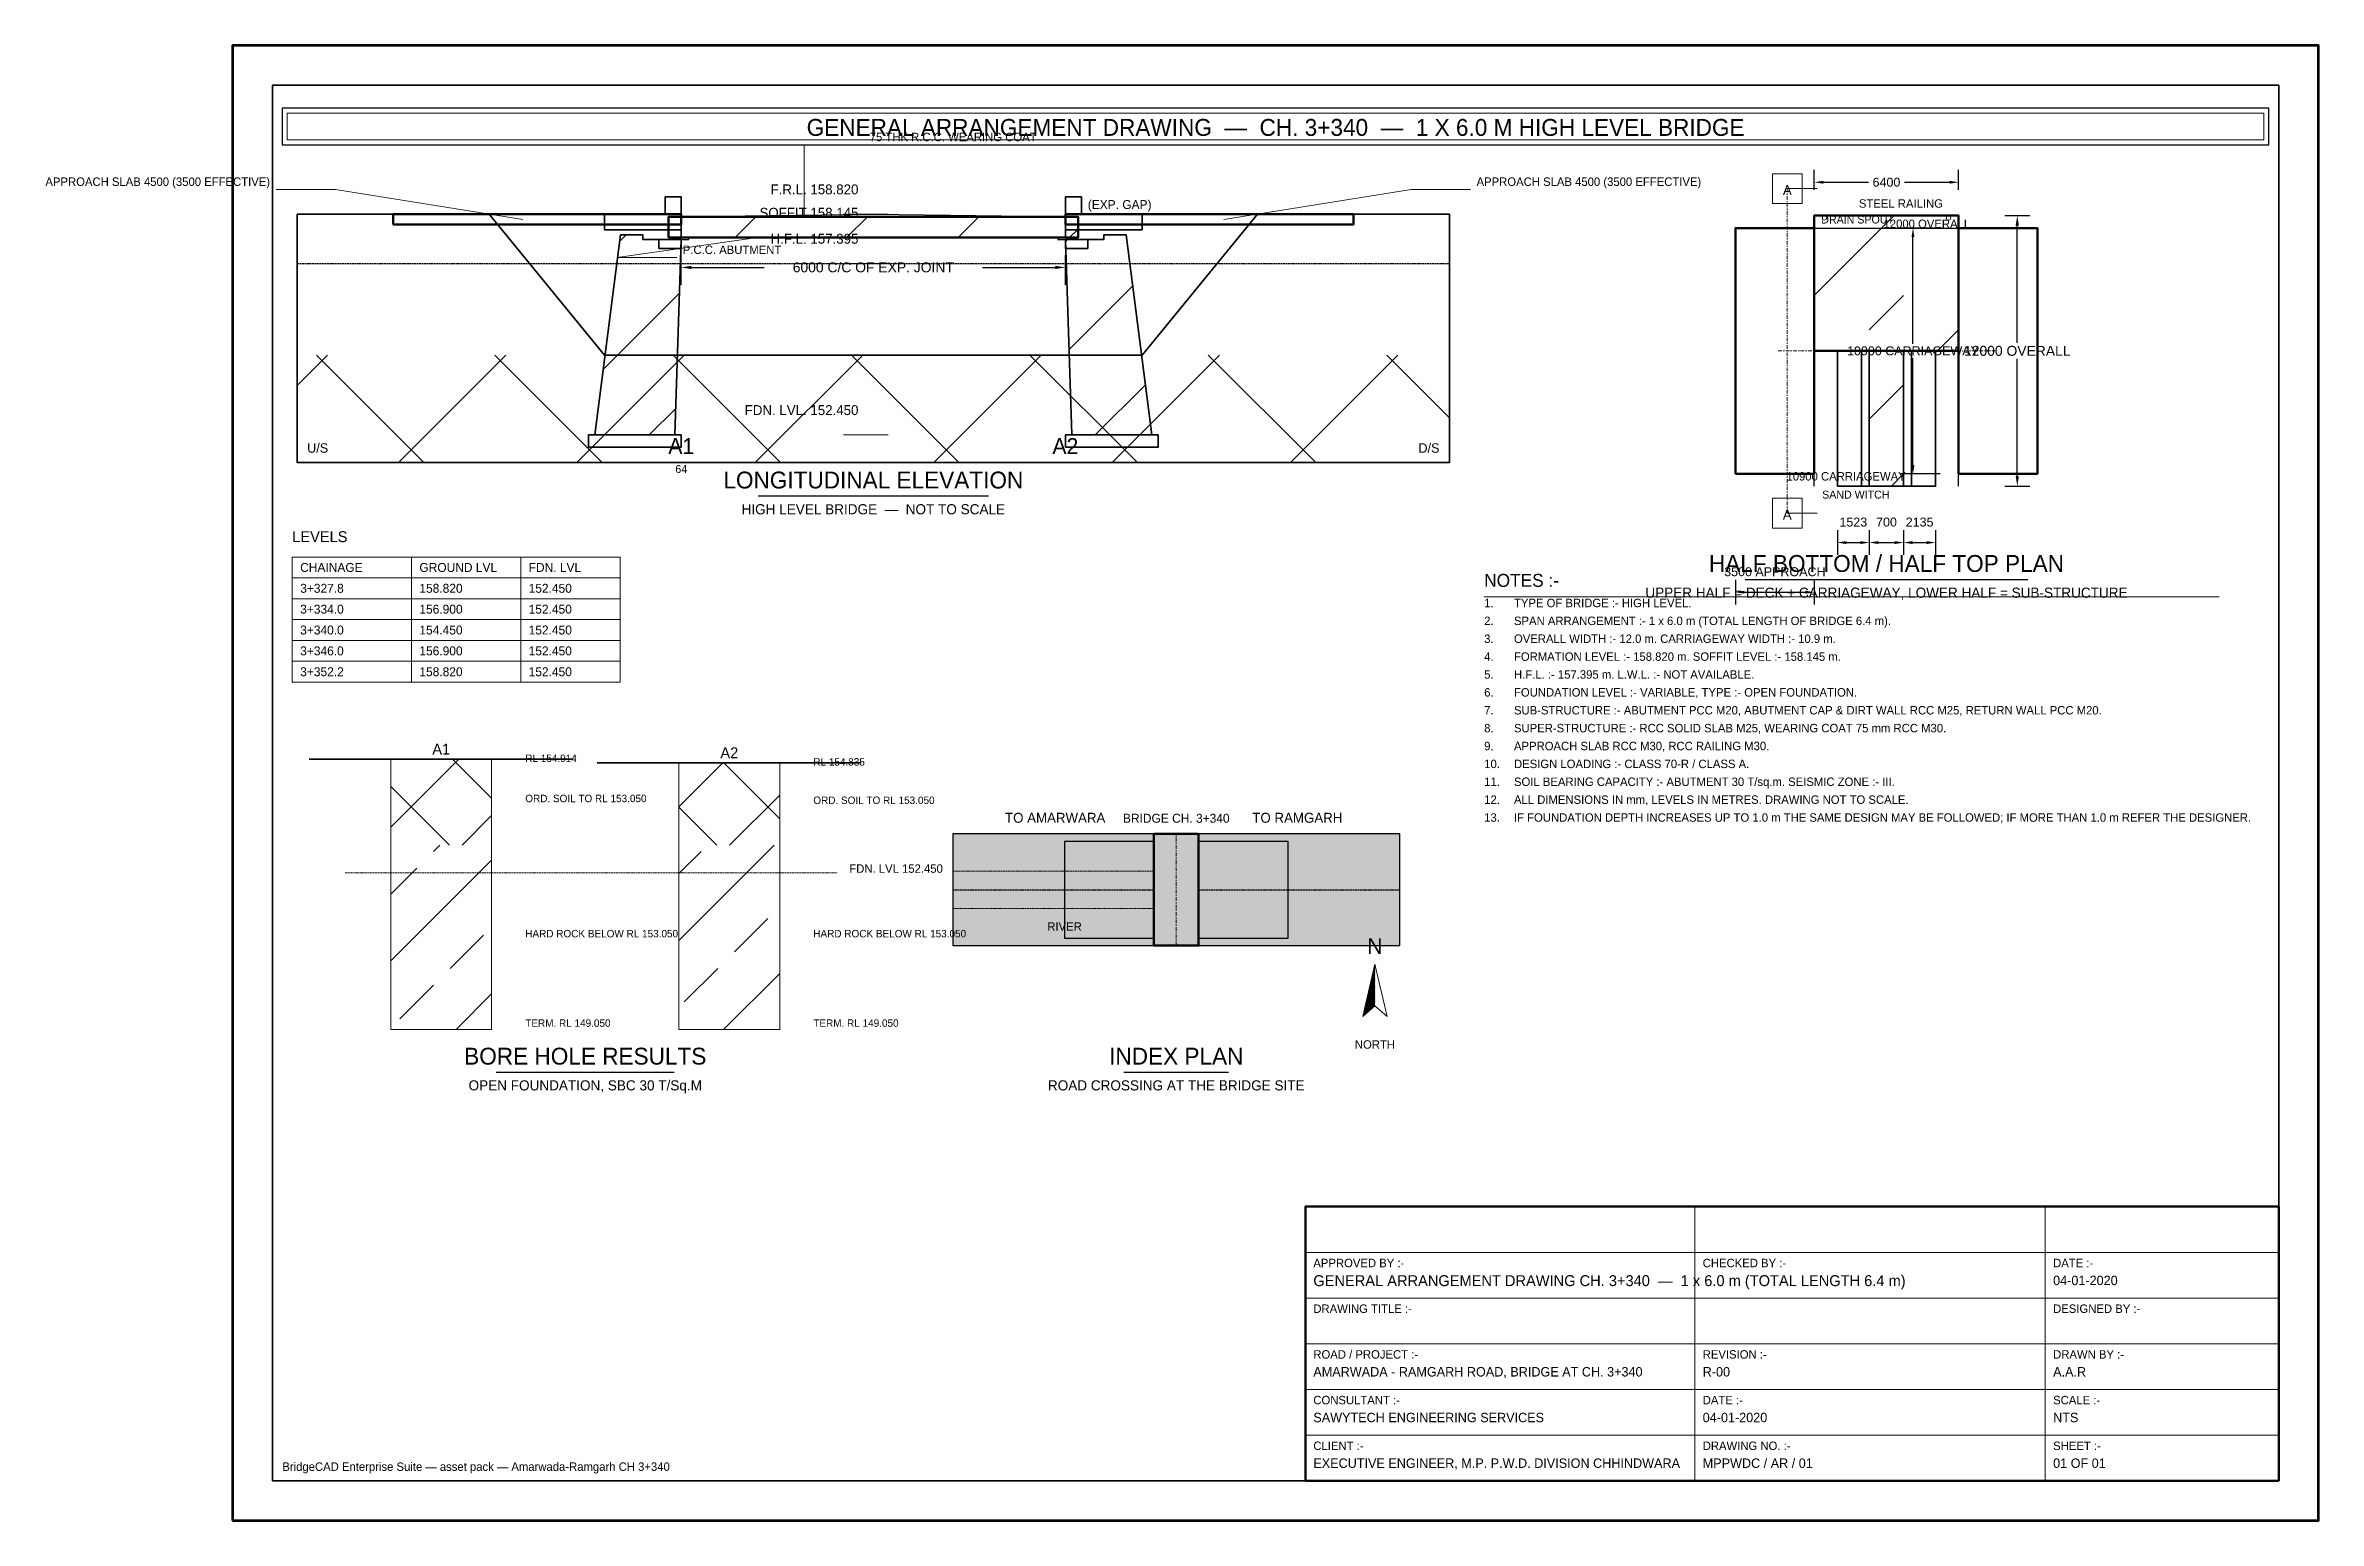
# Model space of a CAD drawing. Header units: metres. Extents: x -38 to 420, y 0 to 297.
import ezdxf
from ezdxf.enums import TextEntityAlignment as Align

# ---------------------------------------------------------------- set-up
doc = ezdxf.new("R2010")
doc.units = ezdxf.units.M
doc.linetypes.add('CENTER', pattern=[1.5, 0.75, -0.25, 0.25, -0.25])
doc.linetypes.add('DASHED', pattern=[0.5, 0.375, -0.125])
for name, color, linetype, lineweight in [('BORDER-INNER', 7, 'Continuous', 35), ('BORDER-OUTER', 7, 'Continuous', 70), ('CIVIL-GROUND', 3, 'Continuous', 35), ('CIVIL-HFL', 5, 'DASHED', 25), ('CIVIL-LWL', 4, 'DASHED', 18), ('CIVIL-ROAD', 7, 'Continuous', 25), ('DIM-LEADER', 3, 'Continuous', 18), ('DIM-LEVEL', 3, 'Continuous', 18), ('DIM-LINEAR', 3, 'Continuous', 18), ('FOUND-OPEN', 2, 'Continuous', 35), ('FOUND-SOIL', 34, 'Continuous', 18), ('STRUC-CENTRE', 6, 'CENTER', 18), ('STRUC-HATCHING', 8, 'Continuous', 18), ('SUB-ABUT', 3, 'Continuous', 35), ('SUB-BEARING', 5, 'Continuous', 25), ('SUB-DIRT-WALL', 3, 'Continuous', 35), ('SUB-EXPJOINT', 6, 'Continuous', 25), ('SUPER-DECK', 2, 'Continuous', 50), ('SUPER-DRAINAGE', 4, 'Continuous', 18), ('SUPER-KERB', 7, 'Continuous', 25), ('SUPER-WEARING', 8, 'Continuous', 25), ('SYM-NORTHARROW', 7, 'Continuous', 18), ('SYM-SECTIONMARK', 1, 'Continuous', 18), ('TABL', 7, 'Continuous', 18), ('TEXT-GENERAL', 7, 'Continuous', 18), ('TEXT-HEADER', 7, 'Continuous', 25), ('TEXT-LEVEL', 5, 'Continuous', 18), ('TEXT-SPEC', 7, 'Continuous', 13), ('TEXT-TITLE', 7, 'Continuous', 25), ('TITLEBLK-BOX', 7, 'Continuous', 50), ('TITLEBLK-TEXT', 7, 'Continuous', 18)]:
    doc.layers.add(name, color=color, linetype=linetype, lineweight=lineweight)
doc.styles.add('BRIDGE_STD', font='Arial.ttf')
doc.dimstyles.new('pmb100', dxfattribs={"dimtxt": 2.5, "dimasz": 0.9375, "dimexe": 2.5, "dimexo": 2.5, "dimtad": 0, "dimtih": 1, "dimdec": 0, "dimtxsty": 'BRIDGE_STD', "dimcen": 2.5, "dimazin": 3, "dimtfac": 1, "dimtmove": 0, "dimatfit": 3})

msp = doc.modelspace()

# ---------------------------------------------------------------- hatches: boundary and pattern name
at = {"layer": 'CIVIL-ROAD'}
h = msp.add_hatch(color=9, dxfattribs=at)
h.dxf.hatch_style = 1
h.paths.add_polyline_path([(145, 115.75), (235, 115.75), (235, 138.25), (145, 138.25)])
at = {"layer": 'FOUND-SOIL'}
h = msp.add_hatch(dxfattribs=at)
h.set_pattern_fill('ANSI37', scale=8)
h.paths.add_polyline_path([(13, 213), (245, 213), (245, 234.63), (13, 234.63)])
h = msp.add_hatch(dxfattribs=at)
h.set_pattern_fill('ANSI37', scale=4)
h.paths.add_polyline_path([(31.85, 135.99), (52.15, 135.99), (52.15, 153.29), (31.85, 153.29)])
h = msp.add_hatch(dxfattribs=at)
h.set_pattern_fill('ANSI37', scale=4)
h.paths.add_polyline_path([(89.85, 135.99), (110.15, 135.99), (110.15, 152.55), (89.85, 152.55)])
h = msp.add_hatch(dxfattribs=at)
h.set_pattern_fill('ANSI33', scale=3)
h.paths.add_polyline_path([(31.85, 98.86), (52.15, 98.86), (52.15, 135.99), (31.85, 135.99)])
h = msp.add_hatch(dxfattribs=at)
h.set_pattern_fill('ANSI33', scale=3)
h.paths.add_polyline_path([(89.85, 98.86), (110.15, 98.86), (110.15, 135.99), (89.85, 135.99)])
at = {"layer": 'STRUC-HATCHING'}
h = msp.add_hatch(dxfattribs=at)
h.set_pattern_fill('ANSI31', scale=5)
h.paths.add_polyline_path([(87.76, 258.31), (170.24, 258.31), (170.24, 262.5), (87.76, 262.5)])
h = msp.add_hatch(dxfattribs=at)
h.set_pattern_fill('ANSI31', scale=8)
h.paths.add_polyline_path([(318.47, 235.5), (347.53, 235.5), (347.53, 262.74), (318.47, 262.74)])
h = msp.add_hatch(dxfattribs=at)
h.set_pattern_fill('ANSI31', scale=4)
h.paths.add_polyline_path([(329.54, 208.26), (336.46, 208.26), (336.46, 262.74), (329.54, 262.74)])
h = msp.add_hatch(dxfattribs=at)
h.set_pattern_fill('ANSI31', scale=5)
h.paths.add_polyline_path([(90.33, 257.9), (82.6, 257.9), (82.6, 258.84), (78.09, 258.84), (72.93, 218.58), (89.04, 218.58)])
h = msp.add_hatch(dxfattribs=at)
h.set_pattern_fill('ANSI31', scale=5)
h.paths.add_polyline_path([(167.67, 257.9), (175.4, 257.9), (175.4, 258.84), (179.91, 258.84), (185.07, 218.58), (168.96, 218.58)])
at = {"layer": 'SYM-NORTHARROW'}
h = msp.add_hatch(dxfattribs=at)
h.set_pattern_fill('SOLID')
h.paths.add_polyline_path([(230, 112), (227.55, 101.5), (230, 103.6)])

# ---------------------------------------------------------------- linework, layer by layer
at = {"layer": 'BORDER-INNER', "lineweight": 35}
msp.add_lwpolyline([(8, 8), (412, 8), (412, 289), (8, 289), (8, 8)], dxfattribs=at)
at = {"layer": 'BORDER-INNER', "lineweight": 25}
msp.add_lwpolyline([(10, 277), (410, 277), (410, 284.4), (10, 284.4), (10, 277)], dxfattribs=at)
at = {"layer": 'BORDER-INNER', "lineweight": 9}
msp.add_lwpolyline([(11, 278), (409, 278), (409, 283.4), (11, 283.4), (11, 278)], dxfattribs=at)
at = {"layer": 'BORDER-OUTER', "lineweight": 60}
msp.add_lwpolyline([(0, 0), (420, 0), (420, 297), (0, 297), (0, 0)], dxfattribs=at)
at = {"layer": 'CIVIL-GROUND'}
for p, q in [((15.42, 153.29), (68.58, 153.29)), ((73.42, 152.55), (126.58, 152.55))]:
    msp.add_line(p, q, dxfattribs=at)
msp.add_lwpolyline([(13, 263.02), (51.67, 263.02), (74.87, 234.63), (183.13, 234.63), (206.33, 263.02), (245, 263.02), (245, 213), (13, 213), (13, 263.02)], dxfattribs=at)
at = {"layer": 'CIVIL-HFL', "color": 5, "linetype": 'DASHED'}
msp.add_line((13, 253.08), (245, 253.08), dxfattribs=at)
at = {"layer": 'CIVIL-HFL'}
for p, q in [((145, 127), (185.5, 127)), ((194.5, 127), (235, 127))]:
    msp.add_line(p, q, dxfattribs=at)
at = {"layer": 'CIVIL-LWL'}
msp.add_lwpolyline([(145, 123.25), (185.5, 123.25), (185.5, 130.75), (145, 130.75)], dxfattribs=at)
at = {"layer": 'CIVIL-ROAD', "color": 8}
msp.add_lwpolyline([(145, 115.75), (235, 115.75), (235, 138.25), (145, 138.25), (145, 115.75)], dxfattribs=at)
at = {"layer": 'CIVIL-ROAD'}
for points in [[(167.5, 117.25), (185.5, 117.25), (185.5, 136.75), (167.5, 136.75), (167.5, 117.25)], [(194.5, 117.25), (212.5, 117.25), (212.5, 136.75), (194.5, 136.75), (194.5, 117.25)]]:
    msp.add_lwpolyline(points, dxfattribs=at)
at = {"layer": 'DIM-LEADER', "lineweight": 9}
for p, q in [((115.08, 262.88), (115.08, 277.02)), ((115.08, 277.02), (127.08, 277.02)), ((20.73, 268.02), (8.73, 268.02)), ((58.43, 261.98), (20.73, 268.02)), ((199.57, 261.98), (237.27, 268.02)), ((237.27, 268.02), (249.27, 268.02)), ((104.25, 258.1), (77.44, 254.31)), ((77.44, 254.31), (89.44, 254.31))]:
    msp.add_line(p, q, dxfattribs=at)
at = {"layer": 'DIM-LEVEL'}
for p, q in [((129, 263.02), (123, 263.02)), ((126, 263.02), (132, 263.02)), ((129, 258.31), (123, 258.31)), ((126, 258.31), (132, 258.31)), ((129, 253.08), (123, 253.08)), ((126, 253.08), (132, 253.08)), ((129, 218.58), (123, 218.58)), ((126, 218.58), (132, 218.58))]:
    msp.add_line(p, q, dxfattribs=at)
at = {"layer": 'DIM-LEVEL', "linetype": 'DASHED'}
msp.add_line((22.67, 130.42), (121.75, 130.42), dxfattribs=at)
at = {"layer": 'FOUND-OPEN'}
for points in [[(71.64, 216.14), (90.33, 216.14), (90.33, 218.58), (71.64, 218.58), (71.64, 216.14)], [(167.67, 216.14), (186.36, 216.14), (186.36, 218.58), (167.67, 218.58), (167.67, 216.14)]]:
    msp.add_lwpolyline(points, dxfattribs=at)
at = {"layer": 'FOUND-SOIL'}
for points in [[(31.85, 98.86), (52.15, 98.86), (52.15, 153.29), (31.85, 153.29), (31.85, 98.86)], [(89.85, 98.86), (110.15, 98.86), (110.15, 152.55), (89.85, 152.55), (89.85, 98.86)]]:
    msp.add_lwpolyline(points, dxfattribs=at)
at = {"layer": 'STRUC-CENTRE', "linetype": 'CENTER'}
for p, q in [((311.21, 235.5), (354.79, 235.5)), ((190, 115.75), (190, 138.25))]:
    msp.add_line(p, q, dxfattribs=at)
at = {"layer": 'SUB-ABUT'}
for points in [[(74.87, 259.88), (90.33, 259.88), (90.33, 263.02), (74.87, 263.02), (74.87, 259.88)], [(167.67, 259.88), (183.13, 259.88), (183.13, 263.02), (167.67, 263.02), (167.67, 259.88)], [(90.33, 257.9), (82.6, 257.9), (82.6, 258.84), (78.09, 258.84), (72.93, 218.58), (89.04, 218.58), (90.33, 257.9)], [(85.82, 256.15), (90.33, 256.15), (90.33, 257.9), (85.82, 257.9), (85.82, 256.15)], [(167.67, 257.9), (175.4, 257.9), (175.4, 258.84), (179.91, 258.84), (185.07, 218.58), (168.96, 218.58), (167.67, 257.9)], [(167.67, 256.15), (172.18, 256.15), (172.18, 257.9), (167.67, 257.9), (167.67, 256.15)], [(323.11, 208.26), (342.89, 208.26), (342.89, 235.5), (323.11, 235.5), (323.11, 208.26)], [(327.95, 208.26), (338.05, 208.26), (338.05, 235.5), (327.95, 235.5), (327.95, 208.26)], [(329.54, 208.26), (336.46, 208.26), (336.46, 235.5), (329.54, 235.5), (329.54, 208.26)]]:
    msp.add_lwpolyline(points, dxfattribs=at)
at = {"layer": 'SUB-BEARING', "color": 2}
for points in [[(88.79, 257.9), (91.88, 257.9), (91.88, 258.31), (88.79, 258.31), (88.79, 257.9)], [(166.12, 257.9), (169.21, 257.9), (169.21, 258.31), (166.12, 258.31), (166.12, 257.9)]]:
    msp.add_lwpolyline(points, dxfattribs=at)
at = {"layer": 'SUB-DIRT-WALL'}
for points in [[(87.11, 263.02), (90.33, 263.02), (90.33, 266.51), (87.11, 266.51), (87.11, 263.02)], [(167.67, 263.02), (170.89, 263.02), (170.89, 266.51), (167.67, 266.51), (167.67, 263.02)]]:
    msp.add_lwpolyline(points, dxfattribs=at)
at = {"layer": 'SUB-EXPJOINT', "color": 1, "lineweight": 35}
for p, q in [((90.33, 258.31), (90.33, 263.02)), ((167.67, 258.31), (167.67, 263.02))]:
    msp.add_line(p, q, dxfattribs=at)
at = {"layer": 'SUB-EXPJOINT', "color": 1, "lineweight": 25}
for p, q in [((318.47, 208.26), (318.47, 262.74)), ((347.53, 208.26), (347.53, 262.74))]:
    msp.add_line(p, q, dxfattribs=at)
at = {"layer": 'SUPER-DECK', "color": 9}
for points in [[(32.33, 260.93), (90.33, 260.93), (90.33, 263.02), (32.33, 263.02), (32.33, 260.93)], [(167.67, 260.93), (225.67, 260.93), (225.67, 263.02), (167.67, 263.02), (167.67, 260.93)]]:
    msp.add_lwpolyline(points, dxfattribs=at)
at = {"layer": 'SUPER-DECK'}
for points in [[(87.76, 258.31), (170.24, 258.31), (170.24, 262.5), (87.76, 262.5), (87.76, 258.31)], [(318.47, 235.5), (347.53, 235.5), (347.53, 262.74), (318.47, 262.74), (318.47, 235.5)], [(185.5, 115.75), (194.5, 115.75), (194.5, 138.25), (185.5, 138.25), (185.5, 115.75)]]:
    msp.add_lwpolyline(points, dxfattribs=at)
at = {"layer": 'SUPER-DECK', "color": 8}
for points in [[(302.59, 210.76), (318.47, 210.76), (318.47, 260.24), (302.59, 260.24), (302.59, 210.76)], [(347.53, 210.76), (363.41, 210.76), (363.41, 260.24), (347.53, 260.24), (347.53, 210.76)]]:
    msp.add_lwpolyline(points, dxfattribs=at)
at = {"layer": 'SUPER-DRAINAGE', "color": 5}
for centre in [(320.52, 262.28), (345.48, 262.28)]:
    msp.add_circle(centre, 0.454, dxfattribs=at)
at = {"layer": 'SUPER-KERB'}
msp.add_lwpolyline([(318.47, 260.24), (347.53, 260.24), (347.53, 262.74), (318.47, 262.74), (318.47, 260.24)], dxfattribs=at)
at = {"layer": 'SUPER-WEARING'}
for points in [[(87.76, 262.5), (129, 263.02), (170.24, 262.5)], [(87.76, 262.5), (129, 263.02), (170.24, 262.5), (170.24, 262.5), (87.76, 262.5)]]:
    msp.add_lwpolyline(points, dxfattribs=at)
at = {"layer": 'SYM-NORTHARROW'}
msp.add_lwpolyline([(230, 112), (227.55, 101.5), (230, 103.6), (232.45, 101.5), (230, 112)], dxfattribs=at)
at = {"layer": 'SYM-SECTIONMARK', "linetype": 'CENTER'}
msp.add_line((313.03, 268.18), (313.03, 202.82), dxfattribs=at)
at = {"layer": 'SYM-SECTIONMARK'}
for p, q in [((313.03, 268.18), (319.03, 268.18)), ((313.03, 202.82), (319.03, 202.82))]:
    msp.add_line(p, q, dxfattribs=at)
at = {"layer": 'SYM-SECTIONMARK', "lineweight": 13}
for points in [[(310.03, 265.18), (316.03, 265.18), (316.03, 271.18), (310.03, 271.18), (310.03, 265.18)], [(310.03, 199.82), (316.03, 199.82), (316.03, 205.82), (310.03, 205.82), (310.03, 199.82)]]:
    msp.add_lwpolyline(points, dxfattribs=at)
at = {"layer": 'TABL', "lineweight": 9}
for p, q in [((36, 189.8), (36, 194)), ((58, 189.8), (58, 194)), ((12, 189.8), (78, 189.8)), ((36, 185.6), (36, 189.8)), ((58, 185.6), (58, 189.8)), ((12, 185.6), (78, 185.6)), ((36, 181.4), (36, 185.6)), ((58, 181.4), (58, 185.6)), ((12, 181.4), (78, 181.4)), ((36, 177.2), (36, 181.4)), ((58, 177.2), (58, 181.4)), ((12, 177.2), (78, 177.2)), ((36, 173), (36, 177.2)), ((58, 173), (58, 177.2)), ((12, 173), (78, 173)), ((36, 168.8), (36, 173)), ((58, 168.8), (58, 173))]:
    msp.add_line(p, q, dxfattribs=at)
at = {"layer": 'TABL', "lineweight": 18}
msp.add_lwpolyline([(12, 168.8), (78, 168.8), (78, 194), (12, 194), (12, 168.8)], dxfattribs=at)
at = {"layer": 'TEXT-HEADER', "lineweight": 9}
msp.add_line((252, 186), (400, 186), dxfattribs=at)
at = {"layer": 'TEXT-TITLE'}
for p, q in [((105.81, 206.3), (152.19, 206.3)), ((304.54, 189.5), (361.46, 189.5)), ((53.08, 90.3), (88.92, 90.3)), ((179.46, 90.3), (200.54, 90.3))]:
    msp.add_line(p, q, dxfattribs=at)
at = {"layer": 'TITLEBLK-BOX', "lineweight": 18}
for p, q in [((294.4, 8), (294.4, 63.2)), ((364.96, 8), (364.96, 63.2)), ((216, 54), (412, 54)), ((216, 44.8), (412, 44.8)), ((216, 35.6), (412, 35.6)), ((216, 26.4), (412, 26.4)), ((216, 17.2), (412, 17.2))]:
    msp.add_line(p, q, dxfattribs=at)
at = {"layer": 'TITLEBLK-BOX', "lineweight": 50}
msp.add_lwpolyline([(216, 8), (412, 8), (412, 63.2), (216, 63.2), (216, 8)], dxfattribs=at)

# ---------------------------------------------------------------- texts
at = {"layer": 'SYM-NORTHARROW'}
msp.add_text('N', height=3.15, dxfattribs=at).set_placement((230, 114.1), align=Align.CENTER)
at = {"layer": 'TEXT-GENERAL'}
for s, height, p in [('3+327.8', 1.8, (13.6, 186.8)), ('158.820', 1.8, (37.6, 186.8)), ('152.450', 1.8, (59.6, 186.8)), ('3+334.0', 1.8, (13.6, 182.6)), ('156.900', 1.8, (37.6, 182.6)), ('152.450', 1.8, (59.6, 182.6)), ('TYPE OF BRIDGE :- HIGH LEVEL.', 1.7, (258, 183.9)), ('3+340.0', 1.8, (13.6, 178.4)), ('154.450', 1.8, (37.6, 178.4)), ('152.450', 1.8, (59.6, 178.4)), ('SPAN ARRANGEMENT :- 1 x 6.0 m (TOTAL LENGTH OF BRIDGE 6.4 m).', 1.7, (258, 180.3)), ('3+346.0', 1.8, (13.6, 174.2)), ('156.900', 1.8, (37.6, 174.2)), ('152.450', 1.8, (59.6, 174.2)), ('OVERALL WIDTH :- 12.0 m. CARRIAGEWAY WIDTH :- 10.9 m.', 1.7, (258, 176.7)), ('FORMATION LEVEL :- 158.820 m. SOFFIT LEVEL :- 158.145 m.', 1.7, (258, 173.1)), ('3+352.2', 1.8, (13.6, 170)), ('158.820', 1.8, (37.6, 170)), ('152.450', 1.8, (59.6, 170)), ('H.F.L. :- 157.395 m. L.W.L. :- NOT AVAILABLE.', 1.7, (258, 169.5)), ('FOUNDATION LEVEL :- VARIABLE, TYPE :- OPEN FOUNDATION.', 1.7, (258, 165.9)), ('SUB-STRUCTURE :- ABUTMENT PCC M20, ABUTMENT CAP & DIRT WALL RCC M25, RETURN WALL PCC M20.', 1.7, (258, 162.3)), ('SUPER-STRUCTURE :- RCC SOLID SLAB M25, WEARING COAT 75 mm RCC M30.', 1.7, (258, 158.7)), ('APPROACH SLAB RCC M30, RCC RAILING M30.', 1.7, (258, 155.1)), ('DESIGN LOADING :- CLASS 70-R / CLASS A.', 1.7, (258, 151.5)), ('SOIL BEARING CAPACITY :- ABUTMENT 30 T/sq.m. SEISMIC ZONE :- III.', 1.7, (258, 147.9)), ('ALL DIMENSIONS IN mm, LEVELS IN METRES. DRAWING NOT TO SCALE.', 1.7, (258, 144.3)), ('IF FOUNDATION DEPTH INCREASES UP TO 1.0 m THE SAME DESIGN MAY BE FOLLOWED; IF MORE THAN 1.0 m REFER THE DESIGNER.', 1.7, (258, 140.7))]:
    msp.add_text(s, height=height, dxfattribs=at).set_placement(p)
msp.add_text('NORTH', height=1.7, dxfattribs=at).set_placement((230, 95), align=Align.CENTER)
at = {"layer": 'TEXT-HEADER'}
for s, height, p in [('HIGH LEVEL BRIDGE  —  NOT TO SCALE', 2.04, (129, 202.6)), ('UPPER HALF = DECK + CARRIAGEWAY, LOWER HALF = SUB-STRUCTURE', 2.04, (333, 185.8)), ('BRIDGE CH. 3+340', 1.8, (190, 140.5)), ('OPEN FOUNDATION, SBC 30 T/Sq.M', 2.04, (71, 86.6)), ('ROAD CROSSING AT THE BRIDGE SITE', 2.04, (190, 86.6))]:
    msp.add_text(s, height=height, dxfattribs=at).set_placement(p, align=Align.CENTER)
for s, height, p in [('LEVELS', 2.2, (12, 197)), ('CHAINAGE', 1.8, (13.6, 191)), ('GROUND LVL', 1.8, (37.6, 191)), ('FDN. LVL', 1.8, (59.6, 191)), ('NOTES :-', 2.6, (252, 188))]:
    msp.add_text(s, height=height, dxfattribs=at).set_placement(p)
at = {"layer": 'TEXT-LEVEL'}
for s, p in [('F.R.L. 158.820', (126, 267.02)), ('SOFFIT 158.145', (126, 262.31)), ('H.F.L. 157.395', (126, 257.08)), ('FDN. LVL. 152.450', (126, 222.58))]:
    msp.add_text(s, height=2, dxfattribs=at).set_placement(p, align=Align.RIGHT)
msp.add_text('FDN. LVL 152.450', height=1.7, dxfattribs=at).set_placement((124.17, 130.42))
at = {"layer": 'TEXT-SPEC'}
for s, height, p in [('75 THK R.C.C. WEARING COAT', 1.7, (128.28, 277.72)), ('APPROACH SLAB 4500 (3500 EFFECTIVE)', 1.7, (250.47, 268.72)), ('(EXP. GAP)', 1.8, (172.18, 264.07)), ('P.C.C. ABUTMENT', 1.7, (90.64, 255.01)), ('U/S', 1.9, (15, 215)), ('SAND WITCH', 1.6, (320.06, 205.77)), ('1.', 1.7, (252, 183.9)), ('2.', 1.7, (252, 180.3)), ('4.', 1.7, (252, 173.1)), ('3.', 1.7, (252, 176.7)), ('5.', 1.7, (252, 169.5)), ('6.', 1.7, (252, 165.9)), ('8.', 1.7, (252, 158.7)), ('7.', 1.7, (252, 162.3)), ('9.', 1.7, (252, 155.1)), ('RL 154.914', 1.5, (58.92, 152.73)), ('RL 154.835', 1.5, (116.92, 152)), ('10.', 1.7, (252, 151.5)), ('11.', 1.7, (252, 147.9)), ('ORD. SOIL TO RL 153.050', 1.5, (58.92, 144.64)), ('ORD. SOIL TO RL 153.050', 1.5, (116.92, 144.27)), ('12.', 1.7, (252, 144.3)), ('13.', 1.7, (252, 140.7)), ('HARD ROCK BELOW RL 153.050', 1.5, (58.92, 117.42)), ('HARD ROCK BELOW RL 153.050', 1.5, (116.92, 117.42)), ('TERM. RL 149.050', 1.5, (58.92, 99.41)), ('TERM. RL 149.050', 1.5, (116.92, 99.41)), ('BridgeCAD Enterprise Suite — asset pack — Amarwada-Ramgarh CH 3+340', 1.7, (10, 10))]:
    msp.add_text(s, height=height, dxfattribs=at).set_placement(p)
for s, height, p in [('APPROACH SLAB 4500 (3500 EFFECTIVE)', 1.7, (7.53, 268.72)), ('D/S', 1.9, (243, 215))]:
    msp.add_text(s, height=height, dxfattribs=at).set_placement(p, align=Align.RIGHT)
for s, height, p in [('STEEL RAILING', 1.7, (335.91, 264.33)), ('DRAIN SPOUT', 1.6, (327.19, 261.15)), ('12000 OVERALL', 1.7, (341.13, 260.24)), ('64', 1.6, (90.33, 210.91)), ('10900 CARRIAGEWAY', 1.7, (324.87, 209.4)), ('TO AMARWARA', 2, (165.62, 140.5)), ('TO RAMGARH', 2, (214.38, 140.5)), ('RIVER', 1.7, (167.5, 118.75))]:
    msp.add_text(s, height=height, dxfattribs=at).set_placement(p, align=Align.CENTER)
at = {"layer": 'TEXT-TITLE'}
for s, height, p in [('GENERAL ARRANGEMENT DRAWING  —  CH. 3+340  —  1 X 6.0 M HIGH LEVEL BRIDGE', 3.4, (210, 278.8)), ('A', 2, (313.03, 266.88)), ('A1', 3.2, (90.33, 214.74)), ('A2', 3.2, (167.67, 214.74)), ('LONGITUDINAL ELEVATION', 3.4, (129, 207.8)), ('A', 2, (313.03, 201.52)), ('HALF BOTTOM / HALF TOP PLAN', 3.4, (333, 191)), ('A1', 2.2, (42, 154.22)), ('A2', 2.2, (100, 153.48)), ('BORE HOLE RESULTS', 3.4, (71, 91.8)), ('INDEX PLAN', 3.4, (190, 91.8))]:
    msp.add_text(s, height=height, dxfattribs=at).set_placement(p, align=Align.CENTER)
at = {"layer": 'TITLEBLK-TEXT'}
for s, height, p in [('APPROVED BY :-', 1.7, (217.6, 51)), ('CHECKED BY :-', 1.7, (296, 51)), ('DATE :-', 1.7, (366.56, 51)), ('GENERAL ARRANGEMENT DRAWING CH. 3+340  —  1 x 6.0 m (TOTAL LENGTH 6.4 m)', 2.2, (217.6, 47.2)), ('04-01-2020', 1.9, (366.56, 47.4)), ('DRAWING TITLE :-', 1.7, (217.6, 41.8)), ('DESIGNED BY :-', 1.7, (366.56, 41.8)), ('ROAD / PROJECT :-', 1.7, (217.6, 32.6)), ('REVISION :-', 1.7, (296, 32.6)), ('DRAWN BY :-', 1.7, (366.56, 32.6)), ('AMARWADA - RAMGARH ROAD, BRIDGE AT CH. 3+340', 1.9, (217.6, 29)), ('R-00', 1.9, (296, 29)), ('A.A.R', 1.9, (366.56, 29)), ('CONSULTANT :-', 1.7, (217.6, 23.4)), ('DATE :-', 1.7, (296, 23.4)), ('SCALE :-', 1.7, (366.56, 23.4)), ('SAWYTECH ENGINEERING SERVICES', 1.9, (217.6, 19.8)), ('04-01-2020', 1.9, (296, 19.8)), ('NTS', 1.9, (366.56, 19.8)), ('CLIENT :-', 1.7, (217.6, 14.2)), ('DRAWING NO. :-', 1.7, (296, 14.2)), ('SHEET :-', 1.7, (366.56, 14.2)), ('EXECUTIVE ENGINEER, M.P. P.W.D. DIVISION CHHINDWARA', 1.9, (217.6, 10.6)), ('MPPWDC / AR / 01', 1.9, (296, 10.6)), ('01 OF 01', 1.9, (366.56, 10.6))]:
    msp.add_text(s, height=height, dxfattribs=at).set_placement(p)

# ---------------------------------------------------------------- dimensions: what is measured, and where the dimension line sits
at = {"layer": 'DIM-LINEAR'}
for base, p1, p2, text, override in [((318.47, 269.46), (318.47, 265.46), (347.53, 265.46), '6400', {"dimtxt": 1.8, "dimasz": 1.8, "dimgap": 0.72, "dimclrt": 3}), ((90.33, 252.31), (90.33, 246.31), (167.67, 246.31), '6000 C/C OF EXP. JOINT', {"dimtxt": 2, "dimasz": 2, "dimgap": 0.8, "dimclrt": 3}), ((323.11, 196.91), (323.11, 201.91), (329.54, 201.91), '1523', {"dimtxt": 1.8, "dimasz": 1.8, "dimgap": 0.72, "dimclrt": 3}), ((329.54, 196.91), (329.54, 201.91), (336.46, 201.91), '700', {"dimtxt": 1.8, "dimasz": 1.8, "dimgap": 0.72, "dimclrt": 3}), ((336.46, 196.91), (336.46, 201.91), (342.89, 201.91), '2135', {"dimtxt": 1.8, "dimasz": 1.8, "dimgap": 0.72, "dimclrt": 3}), ((302.59, 186.91), (302.59, 191.91), (318.47, 191.91), '3500 APPROACH', {"dimtxt": 1.8, "dimasz": 1.8, "dimgap": 0.72, "dimclrt": 3})]:
    msp.add_linear_dim(base=base, p1=p1, p2=p2, text=text, dimstyle='pmb100', override=override, dxfattribs=at).render()
for base, p1, p2, text, override in [((359.34, 208.26), (354.34, 208.26), (354.34, 262.74), '12000 OVERALL', {"dimtxt": 2, "dimasz": 2, "dimgap": 0.8, "dimclrt": 3}), ((338.34, 210.76), (346.34, 210.76), (346.34, 260.24), '10900 CARRIAGEWAY', {"dimtxt": 1.8, "dimasz": 1.8, "dimgap": 0.72, "dimclrt": 3})]:
    msp.add_linear_dim(base=base, p1=p1, p2=p2, angle=90, text=text, dimstyle='pmb100', override=override, dxfattribs=at).render()

doc.saveas('drawing.dxf')
